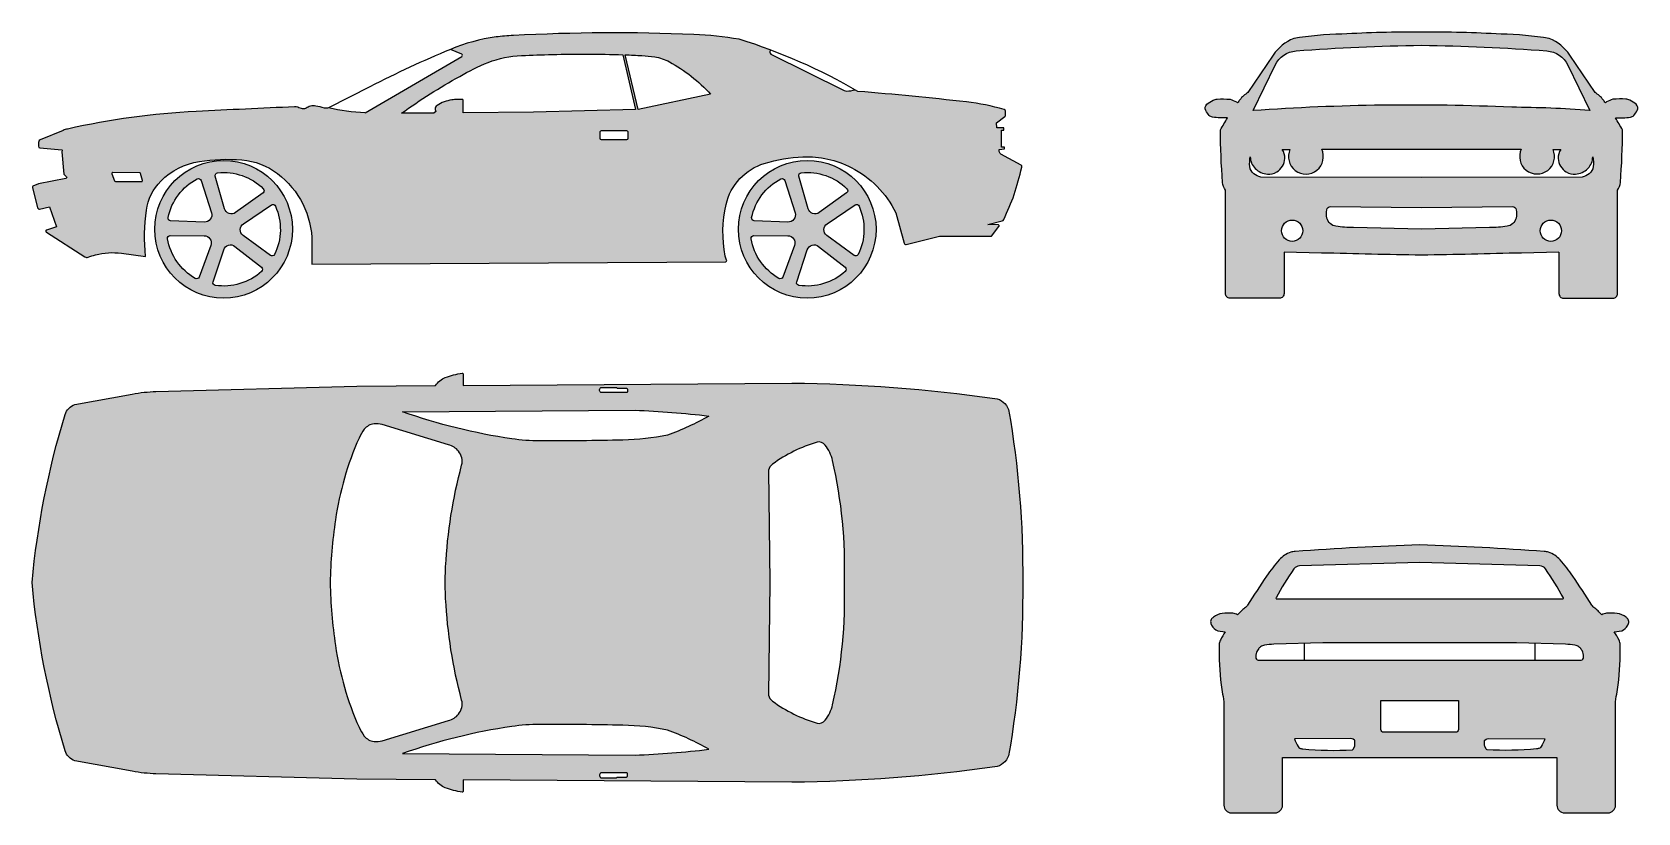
# Model space of a CAD drawing. Header units: metres. Extents: x 23259 to 40448, y -1247 to 8093.
# Drawn here: x 23470 to 31608, y 4000 to 7956 of the extents above; entities that cross this region are included whole.
import ezdxf

# ---------------------------------------------------------------- set-up
doc = ezdxf.new("R2010")
doc.units = ezdxf.units.M
doc.layers.add('dwgmodels.com', color=250, linetype='Continuous')
doc.layers.add('hatch_dwgmodels.com', color=250, linetype='Continuous', lineweight=13)

msp = doc.modelspace()

# ---------------------------------------------------------------- hatches: boundary and pattern name
at = {"layer": 'hatch_dwgmodels.com'}
h = msp.add_hatch(color=256, dxfattribs=at)
h.dxf.hatch_style = 1
h.paths.add_polyline_path([(27056.8, 7213.7, -0.130902), (27180.7, 7290.7, -0.063268), (27376.5, 7324.1, -0.129962), (27620.9, 7270.6, -0.160686), (27846.9, 7041.2), (27890, 6884.1, 0.352362), (27898.8, 6880), (28068.1, 6921.5), (28332.6, 6921.5), (28369.6, 6970.8, 0.688202), (28364.1, 6979.5), (28313.1, 6981.4), (28386.8, 6999.5, 0.22182), (28395.1, 7006.7, 0.008406), (28447.6, 7132.7, -0.004974), (28486.3, 7271.3, 0.352176), (28481.5, 7282.7), (28379.8, 7338.2, -0.249957), (28371, 7351.4), (28370, 7361.9), (28397.7, 7364.5), (28397.7, 7373.3), (28382.1, 7373.3), (28382.1, 7458.8), (28394.1, 7458.8), (28394.1, 7470.4), (28359.5, 7470.4), (28357, 7497), (28400.2, 7529.3, 0.223737), (28403.1, 7535.5), (28403.1, 7555.6, 0.328684), (28396.8, 7563.8, 0.042982), (28204.8, 7602.4, 0.007706), (27654.8, 7656, 0.001373), (27640.7, 7664.1, -0.067233), (27598.1, 7657.2, -0.122626), (27584.8, 7660.2), (27215.5, 7844, -0.35127), (27208.9, 7854.8), (27210.4, 7866.2, 0.014031), (27053.9, 7919.9, 0.030654), (26823.4, 7944, 0.024241), (25908.8, 7938.7, 0.026874), (25820.9, 7931.6, 0.065616), (25589.8, 7868.8), (25646.1, 7845.2, -0.662725), (25647.7, 7833.1), (25156.7, 7546.8, -0.047342), (24972.2, 7572.3, -0.14963), (24951.1, 7571.4, 0.010697), (24908, 7581.8, 0.128393), (24880, 7580.7, 0.072993), (24859.7, 7571.1, -0.19732), (24841.1, 7567.4, -0.051308), (24815.8, 7575.1, 0.111155), (24800.5, 7577.8, 0.001027), (24301.8, 7554.2, 0.043691), (23642.7, 7463.4, 0.035405), (23626.8, 7458.1), (23507.3, 7408.5, 0.222217), (23503.7, 7402.4, 0.021181), (23502.3, 7377.5, 0.393099), (23509.9, 7369), (23617.9, 7359.7, -0.713644), (23622.3, 7354.5, 0.156639), (23621, 7348.8), (23630.2, 7235.7), (23642.2, 7225.1, -0.743687), (23641.1, 7214.8), (23502.8, 7188.2), (23473.3, 7175.3, 0.287414), (23471.4, 7169.1), (23498.6, 7065, 0.377099), (23508, 7059.8), (23557.6, 7070.5), (23593.3, 6969.3), (23541.2, 6952.5, 0.23957), (23539.4, 6948.9, 0.256169), (23543.2, 6942.1), (23740.4, 6815.9, 0.21562), (23753.6, 6815.2, -0.029085), (23791.3, 6827.5, -0.097421), (23922.9, 6835.9), (24045.5, 6819.8, -0.060687), (24049.4, 7053.7, -0.162584), (24122.6, 7201.4, -0.159678), (24317.5, 7300.7, -0.058971), (24533, 7308.7, -0.142932), (24713.4, 7239.8, -0.23317), (24888.4, 6889.9), (24888.4, 6779.9), (26985.8, 6792.9, 0.501336), (26989.6, 6800.6, -0.06975), (26982.4, 6821.5, -0.104305), (26987.1, 7083.1, -0.132976)])
h.paths.add_polyline_path([(25654.6, 7547.5), (25654.8, 7610.7, 0.413668), (25650.2, 7615.3), (25622.5, 7615.4, 0.020479), (25597.2, 7612.5, 0.100081), (25521.9, 7585, 0.308492), (25512.8, 7564.5, 0.087108), (25516.8, 7553.3), (25506.6, 7546.2), (25342.6, 7544.8, -0.030872), (25636.8, 7732.1, -0.029061), (25781.1, 7802.5, -0.082046), (25950.1, 7837.5, -0.00305), (26106, 7842.8, -0.015829), (26463.5, 7841.5), (26528, 7563.3), (26010.9, 7550.6)], flags=16)
h.paths.add_polyline_path([(26346.6, 7419.3), (26346.6, 7448.6, -0.414214), (26353.5, 7455.4), (26484.6, 7455.4, -0.414214), (26491.4, 7448.6), (26491.4, 7419.3, -0.414214), (26484.6, 7412.5), (26353.5, 7412.5, -0.414214)], flags=16)
h.paths.add_polyline_path([(26540.7, 7564.8), (26475.2, 7841.1, -0.003776), (26560.4, 7837.3, -0.023933), (26625.1, 7830.7, -0.089112), (26699.7, 7805.6, -0.080357), (26908.5, 7642.1)], flags=16)
h.paths.add_polyline_path([(24029.4, 7204.7, -0.494264), (24025, 7199), (23889, 7199.4), (23874.7, 7238.7, -0.523229), (23879, 7244.8), (24018.9, 7243.6)], flags=16)
h.paths.add_polyline_path([(24091.4, 6957.3, 1), (24789.2, 6957.3, 1)])
h.paths.add_polyline_path([(24444.9, 7061.5), (24398.4, 7226.2, -0.464811), (24410.1, 7243.4, -0.223829), (24641.8, 7162.8, -0.465307), (24640.2, 7141.9), (24501.2, 7041.8, -0.520591)], flags=16)
h.paths.add_polyline_path([(24342.7, 6993.8), (24171.7, 7000.5, -0.464811), (24158.9, 7017, -0.223829), (24307.2, 7212.4, -0.465307), (24326.5, 7204.4), (24378.8, 7041.3, -0.520591)], flags=16)
h.paths.add_polyline_path([(24540.8, 6985.2), (24683.1, 7080.3, -0.464811), (24703.1, 7074.5, -0.223829), (24698, 6829.2, -0.465307), (24677.7, 6824.3), (24539.5, 6925.6, -0.520591)], flags=16)
h.paths.add_polyline_path([(24375.5, 6875.7), (24316.2, 6715.2, -0.464811), (24296.6, 6708.1, -0.223829), (24156.6, 6909.5, -0.465307), (24170.1, 6925.4), (24341.5, 6924.7, -0.520591)], flags=16)
h.paths.add_polyline_path([(24497.9, 6870.4), (24632.3, 6764.5, -0.464811), (24633, 6743.6, -0.223829), (24398.1, 6672.7, -0.465307), (24387.2, 6690.5), (24440.8, 6853.2, -0.520591)], flags=16)
h.paths.add_polyline_path([(27049.1, 6957.3, 1), (27746.9, 6957.3, 1)])
h.paths.add_polyline_path([(27300.3, 6993.8), (27129.3, 7000.5, -0.464811), (27116.5, 7017, -0.223829), (27264.8, 7212.4, -0.465307), (27284.1, 7204.4), (27336.4, 7041.3, -0.520591)], flags=16)
h.paths.add_polyline_path([(27402.5, 7061.5), (27356, 7226.2, -0.464811), (27367.7, 7243.4, -0.223829), (27599.4, 7162.8, -0.465307), (27597.8, 7141.9), (27458.8, 7041.8, -0.520591)], flags=16)
h.paths.add_polyline_path([(27333.1, 6875.7), (27273.8, 6715.2, -0.464811), (27254.2, 6708.1, -0.223829), (27114.2, 6909.5, -0.465307), (27127.8, 6925.4), (27299.1, 6924.7, -0.520591)], flags=16)
h.paths.add_polyline_path([(27498.4, 6985.2), (27640.7, 7080.3, -0.464811), (27660.7, 7074.5, -0.223829), (27655.6, 6829.2, -0.465307), (27635.3, 6824.3), (27497.1, 6925.6, -0.520591)], flags=16)
h.paths.add_polyline_path([(27455.5, 6870.4), (27589.9, 6764.5, -0.464811), (27590.6, 6743.6, -0.223829), (27355.7, 6672.7, -0.465307), (27344.8, 6690.5), (27398.4, 6853.2, -0.520591)], flags=16)
h = msp.add_hatch(color=256, dxfattribs=at)
h.dxf.hatch_style = 1
h.paths.add_polyline_path([(31493.9, 7521.4, 0.036844), (31569.8, 7525.5, 0.180772), (31586.8, 7534.5, 0.051711), (31604.1, 7558.5, 0.34893), (31599.3, 7590.3, 0.087755), (31567.4, 7610.9, 0.059961), (31546.5, 7616.9, 0.027077), (31481.1, 7616.1, 0.045431), (31449.2, 7602.5, 0.015034), (31442.8, 7597.6, 0.003268), (31431.4, 7613.4, 0.106659), (31390.4, 7649.7), (31262.5, 7840.2, 0.150502), (31158.8, 7924.1, 0.034806), (30915.2, 7946.1, 0.015498), (30511, 7956, 0.015498), (30106.9, 7946.1, 0.034806), (29863.2, 7924.1, 0.150502), (29759.6, 7840.2), (29631.7, 7649.7, 0.106659), (29590.7, 7613.4, 0.003268), (29579.2, 7597.6, 0.015034), (29572.9, 7602.5, 0.045431), (29541, 7616.1, 0.027077), (29475.6, 7616.9, 0.059961), (29454.7, 7610.9, 0.087755), (29422.7, 7590.3, 0.34893), (29417.9, 7558.5, 0.051711), (29435.2, 7534.5, 0.180772), (29452.3, 7525.5, 0.036844), (29528.2, 7521.4, 0.011857), (29492.1, 7460.5, 0.020025), (29503.2, 7194.7, 0.134663), (29517.7, 7154.8), (29517.7, 6631.2, 0.414214), (29540.5, 6608.4), (29791.8, 6608.4, 0.414214), (29814.6, 6631.2), (29814.6, 6841.8), (30003.9, 6836.9, 0.001527), (30511, 6825.6, 0.001527), (31018.2, 6836.9), (31207.5, 6841.8), (31207.5, 6631.2, 0.414214), (31230.3, 6608.4), (31481.6, 6608.4, 0.414214), (31504.3, 6631.2), (31504.3, 7154.8, 0.134663), (31518.9, 7194.7, 0.020025), (31529.9, 7460.5, 0.011857)])
h.paths.add_polyline_path([(29658.1, 7558.4), (29769.3, 7788.1, -0.268217), (29875.5, 7860.9, -0.016201), (30511, 7889.3, -0.016201), (31146.6, 7860.9, -0.265302), (31252.1, 7789.4), (31364, 7558.4, 0.01963), (30968.3, 7575.3, 0.029083)], flags=16)
h.paths.add_polyline_path([(30511, 7363.3), (31016.9, 7363.3, 1.55686), (31177.5, 7361.3), (31217.3, 7360.7, 0.17995), (31203.5, 7316.3, 0.247979), (31244.9, 7247.4, 0.156581), (31291.5, 7236.3, 0.178752), (31354.4, 7265.2, 0.200271), (31378.6, 7323.9, -0.080198), (31381.1, 7274.6, -0.198256), (31361.2, 7238.3, -0.126787), (31325.3, 7222), (30511, 7218.8), (29696.7, 7222, -0.126787), (29660.9, 7238.3, -0.198256), (29641, 7274.6, -0.080198), (29643.5, 7323.9, 0.200271), (29667.7, 7265.2, 0.178752), (29730.5, 7236.3, 0.156581), (29777.2, 7247.4, 0.247979), (29818.6, 7316.3, 0.17995), (29804.8, 7360.7), (29844.3, 7360.7, 1.551538), (30005.2, 7363.3)], flags=16)
h.paths.add_polyline_path([(30511, 7354.7), (30964, 7354.7, -0.255759), (30975.7, 7349, -0.156759), (30983.2, 7325.1), (30982.7, 7272.6, -0.082838), (30979.2, 7259.7, -0.29281), (30938.4, 7233.5), (30511, 7233.2), (30083.6, 7233.5, -0.29281), (30042.9, 7259.7, -0.082838), (30039.4, 7272.6), (30038.9, 7325.1, -0.156759), (30046.3, 7349, -0.23246), (30056.8, 7354.7)], flags=0)
h.paths.add_polyline_path([(30488.8, 7294.8, -0.414214), (30473.3, 7279.4), (30048.5, 7279.4, 0.188484), (30058.8, 7254.8, 0.205307), (30078.4, 7246.7), (30489.1, 7243.2, 0.416705), (30498.3, 7252.3), (30498.3, 7339, 0.414033), (30489.2, 7348.1), (30058.9, 7348.4, 0.258275), (30049.9, 7334.8, 0.01098), (30048.6, 7311.4), (30473.3, 7311.3, -0.414169), (30488.8, 7295.8)], flags=0)
h.paths.add_polyline_path([(30533.3, 7295.8, -0.414169), (30548.7, 7311.3), (30973.5, 7311.4, 0.01098), (30972.2, 7334.8, 0.258275), (30963.2, 7348.4), (30532.9, 7348.1, 0.414033), (30523.8, 7339), (30523.8, 7252.3, 0.416705), (30532.9, 7243.2), (30944.7, 7246.7, 0.19542), (30963.2, 7254.8, 0.188484), (30973.6, 7279.4), (30548.7, 7279.4, -0.414214), (30533.3, 7294.8)], flags=0)
h.paths.add_polyline_path([(30511, 7067.3), (30971.9, 7071.9, -0.361419), (30991.1, 7056.2, -0.10892), (30990.1, 7014, -0.303015), (30944.4, 6972.1, -0.044064), (30856.3, 6966.4), (30511, 6958.2), (30165.8, 6966.4, -0.044064), (30077.6, 6972.1, -0.303015), (30031.9, 7014, -0.10892), (30030.9, 7056.2, -0.361419), (30050.2, 7071.9)], flags=16)
h.paths.add_polyline_path([(29909.5, 6949.7, -1), (29801.6, 6949.7, -1)], flags=16)
h.paths.add_polyline_path([(31220.5, 6949.7, -1), (31112.6, 6949.7, -1)], flags=16)
h.paths.add_polyline_path([(30983.2, 7325.1, 0.156759), (30975.7, 7349, 0.255759), (30964, 7354.7), (30511, 7354.7), (30056.8, 7354.7, 0.23246), (30046.3, 7349, 0.156759), (30038.9, 7325.1), (30039.4, 7272.6, 0.082838), (30042.9, 7259.7, 0.29281), (30083.6, 7233.5), (30511, 7233.2), (30938.4, 7233.5, 0.29281), (30979.2, 7259.7, 0.082838), (30982.7, 7272.6)], flags=0)
h.paths.add_polyline_path([(30473.3, 7279.4, 0.423644), (30488.8, 7295.3, 0.423599), (30473.3, 7311.3), (30048.6, 7311.4, -0.01098), (30049.9, 7334.8, -0.258275), (30058.9, 7348.4), (30489.2, 7348.1, -0.414033), (30498.3, 7339), (30498.3, 7252.3, -0.416705), (30489.1, 7243.2), (30078.4, 7246.7, -0.205307), (30058.8, 7254.8, -0.188484), (30048.5, 7279.4)], flags=0)
h.paths.add_polyline_path([(30523.8, 7339, -0.414033), (30532.9, 7348.1), (30963.2, 7348.4, -0.258275), (30972.2, 7334.8, -0.01098), (30973.5, 7311.4), (30548.7, 7311.3, 0.423599), (30533.3, 7295.3, 0.423644), (30548.7, 7279.4), (30973.6, 7279.4, -0.188484), (30963.2, 7254.8, -0.205307), (30943.6, 7246.7), (30532.9, 7243.2, -0.416705), (30523.8, 7252.3)], flags=0)
h.paths.add_polyline_path([(30983.2, 7325.1, 0.156759), (30975.7, 7349, 0.23246), (30965.2, 7354.7), (30511, 7354.7), (30056.8, 7354.7, 0.23246), (30046.3, 7349, 0.156759), (30038.9, 7325.1), (30039.4, 7272.6, 0.082838), (30042.9, 7259.7, 0.29281), (30083.6, 7233.5), (30511, 7233.2), (30938.4, 7233.5, 0.29281), (30979.2, 7259.7, 0.082838), (30982.7, 7272.6)], flags=0)
h.paths.add_polyline_path([(30973.6, 7279.4, -0.188484), (30963.2, 7254.8, -0.205307), (30943.6, 7246.7), (30532.9, 7243.2, -0.416705), (30523.8, 7252.3), (30523.8, 7339, -0.414033), (30532.9, 7348.1), (30963.2, 7348.4, -0.258275), (30972.2, 7334.8, -0.01098), (30973.5, 7311.4), (30548.7, 7311.3, 0.414169), (30533.3, 7295.8), (30533.3, 7294.8, 0.414214), (30548.7, 7279.4)], flags=0)
h.paths.add_polyline_path([(30498.3, 7252.3, -0.416705), (30489.1, 7243.2), (30078.4, 7246.7, -0.205307), (30058.8, 7254.8, -0.188484), (30048.5, 7279.4), (30473.3, 7279.4, 0.414214), (30488.8, 7294.8), (30488.8, 7295.8, 0.414169), (30473.3, 7311.3), (30048.6, 7311.4, -0.01098), (30049.9, 7334.8, -0.258275), (30058.9, 7348.4), (30489.2, 7348.1, -0.414033), (30498.3, 7339)], flags=0)
h = msp.add_hatch(color=256, dxfattribs=at)
h.dxf.hatch_style = 1
h.paths.add_polyline_path([(28418.6, 6043.9, 0.2779), (28348.9, 6100.3, 0.031278), (27319.7, 6178.2), (25655.3, 6166), (25654.9, 6223.1, 0.452465), (25649.8, 6227.6, 0.056531), (25563.8, 6205.8, 0.168579), (25514.8, 6165), (25115.5, 6162.1), (24097.8, 6135.1, 0.038174), (23977.7, 6122.5), (23687, 6069.3, 0.240132), (23637.6, 6018.3, 0.05215), (23470.1, 5166.6, 0.05215), (23637.6, 4314.8, 0.240132), (23687, 4263.8), (23977.7, 4210.6, 0.039135), (24100.8, 4197.9), (25115.5, 4171.1), (25514.8, 4168.1, 0.168579), (25563.8, 4127.3, 0.056531), (25649.8, 4105.5, 0.452465), (25654.9, 4110), (25655.3, 4167.1), (27319.7, 4154.9, 0.031278), (28348.9, 4232.8, 0.2779), (28418.6, 4289.2, 0.045202), (28490.1, 5166.6, 0.045202)])
h.paths.add_polyline_path([(25007.2, 5485.2, -0.068096), (25127, 5899.1, -0.070459), (25153.4, 5943.8, -0.198716), (25202.8, 5971.1, -0.102193), (25244.6, 5967.2), (25580.1, 5865.3, -0.154428), (25631, 5832.9, -0.243933), (25646.7, 5761.9, 0.052071), (25565.6, 5247.3), (25563.6, 5166.6), (25565.6, 5085.8, 0.052071), (25646.7, 4571.3, -0.243933), (25631, 4500.2, -0.154428), (25580.1, 4467.8), (25244.6, 4365.9, -0.102193), (25202.8, 4362, -0.198716), (25153.4, 4389.3, -0.070459), (25127, 4434, -0.068096), (25007.2, 4847.9, -0.030531), (24980.1, 5166.6, -0.030531)], flags=16)
h.paths.add_polyline_path([(25346.9, 6032.6), (26525.3, 6040.2, -0.020869), (26899.6, 6010.9, -0.040005), (26690.5, 5913.5, -0.044987), (26464.3, 5889.1, -0.006348), (26042.6, 5884.8, -0.035931), (25901, 5895.3, -0.048531)], flags=16)
h.paths.add_polyline_path([(25346.9, 4300.5, -0.048531), (25901, 4437.8, -0.035931), (26042.6, 4448.3, -0.006348), (26464.3, 4444, -0.044987), (26690.5, 4419.7, -0.040005), (26899.6, 4322.2, -0.020869), (26525.3, 4292.9)], flags=16)
h.paths.add_polyline_path([(26345.6, 6140.9), (26345.6, 6144.3, -0.414214), (26356.9, 6155.7), (26430.8, 6155.7), (26434.6, 6151.4), (26486.6, 6151.4), (26486.6, 6129.5), (26434.6, 6129.5), (26356.9, 6129.5, -0.414214)], flags=16)
h.paths.add_polyline_path([(26356.9, 4203.6), (26434.6, 4203.6), (26486.6, 4203.6), (26486.6, 4181.8), (26434.6, 4181.8), (26430.8, 4177.4), (26356.9, 4177.4, -0.414214), (26345.6, 4188.8), (26345.6, 4192.2, -0.414214)], flags=16)
h.paths.add_polyline_path([(27201.3, 5736.9, -0.173155), (27221.9, 5766.8, -0.082789), (27447.9, 5878.8, -0.276001), (27488.4, 5863.9, -0.114028), (27526.6, 5785.3, -0.064706), (27586.4, 5166.6, -0.064706), (27526.6, 4547.8, -0.114028), (27488.4, 4469.2, -0.276001), (27447.9, 4454.3, -0.082789), (27221.9, 4566.3, -0.173155), (27201.3, 4596.2), (27208.8, 5166.6)], flags=16)
h = msp.add_hatch(color=256, dxfattribs=at)
h.dxf.hatch_style = 1
h.paths.add_polyline_path([(31547.5, 4991.4, 0.132094), (31502.3, 5010.5, 0.059234), (31449.3, 5011.4, 0.10653), (31424.6, 5003.5, 0.012527), (31405.5, 5023.9, 0.051836), (31389.4, 5037.2, -0.105794), (31373.7, 5053.2, 0.007679), (31277.5, 5200.2, 0.033162), (31213.6, 5282.4, 0.13288), (31155.2, 5320.5, 0.060799), (31133.2, 5324.8, 0.009918), (30501.8, 5357.8, 0.009918), (29870.5, 5324.8, 0.060799), (29848.5, 5320.5, 0.13288), (29790.1, 5282.4, 0.033162), (29726.2, 5200.2, 0.007679), (29630, 5053.2, -0.105794), (29614.3, 5037.2, 0.051836), (29598.2, 5023.9, 0.012527), (29579, 5003.5, 0.10653), (29554.4, 5011.4, 0.059234), (29501.3, 5010.5, 0.132094), (29456.1, 4991.4, 0.085487), (29445.2, 4979.4, 0.143323), (29442.4, 4969.7, 0.13127), (29447.5, 4950.6, 0.149426), (29478.3, 4921.9), (29516.1, 4918.2, 0.015923), (29491.7, 4875.8, 0.120337), (29485.5, 4851.2, 0.029594), (29495.4, 4648.4, 0.029206), (29503.2, 4602, -0.053381), (29509.4, 4549.4), (29509.4, 4038.7, 0.414214), (29548.1, 4000), (29768, 4000, 0.414214), (29806.7, 4038.7), (29806.7, 4281.4), (31197, 4281.4), (31197, 4038.7, 0.414214), (31235.7, 4000), (31455.5, 4000, 0.414214), (31494.2, 4038.7), (31494.2, 4549.4, -0.053381), (31500.4, 4602, 0.029206), (31508.2, 4648.4, 0.029594), (31518.2, 4851.2, 0.120337), (31511.9, 4875.8, 0.015923), (31487.6, 4918.2), (31525.4, 4921.9, 0.149426), (31556.1, 4950.6, 0.13127), (31561.3, 4969.7, 0.143323), (31558.4, 4979.4, 0.085487)])
h.paths.add_polyline_path([(29776.9, 5084.8, -0.578), (29774, 5089.8, -0.031659), (29864.6, 5236.4, -0.232742), (29892.9, 5251.8), (30501.8, 5267.9), (31109.8, 5251.8, -0.239631), (31139.1, 5236.4, -0.031659), (31229.6, 5089.8, -0.578), (31226.8, 5084.8), (30501.8, 5084.8)], flags=16)
h.paths.add_polyline_path([(30010.7, 4860.9), (30501.8, 4860.9), (30993, 4860.9), (31240.6, 4854.2, -0.027517), (31288.7, 4849.3, -0.148095), (31308.3, 4841.5, -0.07262), (31320.3, 4828.7, -0.10055), (31332.8, 4799.8), (31332.8, 4788.7, -0.392817), (31319.5, 4774.4, -0.018402), (31313.6, 4774.2), (31086.9, 4774.2), (29916.8, 4774.2), (29690.1, 4774.2, -0.018402), (29684.1, 4774.4, -0.392817), (29670.8, 4788.7), (29670.8, 4799.8, -0.10055), (29683.3, 4828.7, -0.07262), (29695.4, 4841.5, -0.148095), (29714.9, 4849.3, -0.027517), (29763.1, 4854.2)], flags=16)
h.paths.add_polyline_path([(29868.2, 4376), (30153.6, 4376.9, -0.155286), (30165.4, 4373.2), (30171.4, 4369, -0.244153), (30173.3, 4365.3), (30173.3, 4343, -0.099491), (30172.4, 4338.6), (30164.9, 4322.2, -0.231919), (30160.6, 4320.3, -0.040741), (29909.2, 4324.1, -0.098915), (29893.6, 4328.7, -0.133337), (29885.9, 4336, -0.068884)], flags=16)
h.paths.add_polyline_path([(30305.2, 4569.2), (30698.5, 4569.2), (30698.5, 4422.8, -0.414214), (30684.1, 4408.4), (30501.8, 4408.4), (30319.5, 4408.4, -0.414214), (30305.2, 4422.8)], flags=16)
h.paths.add_polyline_path([(30832.3, 4369), (30838.3, 4373.2, -0.155286), (30850.1, 4376.9), (31135.4, 4376, -0.068884), (31117.8, 4336, -0.133337), (31110.1, 4328.7, -0.098915), (31094.4, 4324.1, -0.040741), (30843.1, 4320.3, -0.231919), (30838.7, 4322.2), (30831.5, 4338, -0.114935), (30830.4, 4343), (30830.4, 4365.3, -0.244153)], flags=16)

# ---------------------------------------------------------------- linework, layer by layer
at = {"layer": 'dwgmodels.com', "color": 0}
for points in [[(28313.1, 6981.4), (28385.7, 6999.2, 0.245947), (28395.1, 7006.7, 0.008406), (28447.6, 7132.7, -0.004974), (28486.3, 7271.3, 0.352176), (28481.5, 7282.7), (28379.7, 7338.2, -0.247973), (28371, 7351.4), (28370, 7361.9), (28397.7, 7364.5), (28397.7, 7373.3), (28382.1, 7373.3), (28382.1, 7458.8), (28394.1, 7458.8), (28394.1, 7470.4), (28359.5, 7470.4), (28357, 7497), (28400.2, 7529.3, 0.223737), (28403.1, 7535.5), (28403.1, 7555.3, 0.337674), (28396.8, 7563.8, 0.042982), (28204.8, 7602.4, 0.007706), (27654.8, 7656, 0.0558), (27053.9, 7919.9, 0.030654), (26823.4, 7944, 0.024241), (25908.8, 7938.7, 0.026874), (25820.9, 7931.6, 0.065616), (25589.8, 7868.8, 0.019037), (25182.2, 7679.6), (24972.2, 7572.3, -0.14963), (24951.1, 7571.4, 0.010697), (24908, 7581.8, 0.128393), (24880, 7580.7, 0.072993), (24859.7, 7571.1, -0.19732), (24841.1, 7567.4, -0.051308), (24815.8, 7575.1, 0.111155), (24800.5, 7577.8, 0.001027), (24301.8, 7554.2, 0.043251), (23649.2, 7464.9, 0.049606), (23626.8, 7458.1), (23510.5, 7409.8, 0.33259), (23503.7, 7402.4, 0.021181), (23502.3, 7377.5, 0.393099), (23509.9, 7369), (23621, 7359.4, -0.413982), (23622.3, 7354.5, 0.156639), (23621, 7348.8), (23630.2, 7235.7), (23644.8, 7222.8, -0.512466), (23641.1, 7214.8), (23502.8, 7188.2), (23473.3, 7175.3, 0.287414), (23471.4, 7169.1), (23498.2, 7066.4, 0.427487), (23508, 7059.8), (23557.6, 7070.5), (23593.3, 6969.3), (23543.8, 6953.3, 0.41468), (23539.4, 6948.9, 0.256169), (23543.2, 6942.1), (23737.9, 6817.5, 0.265157), (23753.6, 6815.2, -0.029085), (23791.3, 6827.5, -0.097421), (23922.9, 6835.9), (24045.5, 6819.8, -0.060687), (24049.4, 7053.7, -0.162584), (24122.6, 7201.4, -0.159678), (24317.5, 7300.7, -0.058971), (24533, 7308.7, -0.142932), (24713.4, 7239.8, -0.23317), (24888.4, 6889.9), (24888.4, 6779.9), (26985.8, 6792.9, 0.501336), (26989.6, 6800.6, -0.06975), (26982.4, 6821.5, -0.104305), (26987.1, 7083.1, -0.132976), (27056.8, 7213.7, -0.130902), (27180.7, 7290.7, -0.063268), (27376.5, 7324.1, -0.129962), (27620.9, 7270.6, -0.160686), (27846.9, 7041.2), (27889.2, 6886.9, 0.462085), (27898.8, 6880), (28068.1, 6921.5), (28332.6, 6921.5), (28369.6, 6970.8, 0.528091), (28366.7, 6979.4)], [(25516.8, 7553.3), (25506.6, 7546.2), (25342.6, 7544.8, -0.030872), (25636.8, 7732.1, -0.029061), (25781.1, 7802.5, -0.082046), (25950.1, 7837.5, -0.00305), (26106, 7842.8, -0.015829), (26463.5, 7841.5), (26528, 7563.3), (26010.9, 7550.6), (25654.6, 7547.5), (25654.8, 7610.7, 0.413668), (25650.2, 7615.3), (25622.5, 7615.4, 0.020479), (25597.2, 7612.5, 0.100081), (25521.9, 7585, 0.308492), (25512.8, 7564.5, 0.087108)], [(26475.2, 7841.1, -0.003776), (26560.4, 7837.3, -0.023933), (26625.1, 7830.7, -0.089112), (26699.7, 7805.6, -0.080357), (26908.5, 7642.1), (26540.7, 7564.8)], [(30968.3, 7575.3, 0.029083), (29658.1, 7558.4), (29769.9, 7789.4, -0.265302), (29875.5, 7860.9, -0.016201), (30511, 7889.3, -0.016201), (31146.6, 7860.9, -0.265302), (31252.1, 7789.4), (31364, 7558.4, 0.01963), (30968.3, 7575.3), (30968.3, 7575.3)], [(26484.6, 7455.4), (26353.5, 7455.4, 0.414214), (26346.6, 7448.6), (26346.6, 7419.3, 0.414214), (26353.5, 7412.5), (26484.6, 7412.5, 0.414214), (26491.4, 7419.3), (26491.4, 7448.6, 0.414214)], [(23892.2, 7199.4), (24025, 7199, 0.494264), (24029.4, 7204.7), (24019.8, 7240.3, 0.336905), (24015.5, 7243.6), (23879, 7244.8, 0.523229), (23874.7, 7238.7), (23887.9, 7202.4, 0.314526)], [(24444.9, 7061.5), (24398.4, 7226.2, -0.464811), (24410.1, 7243.4, -0.223829), (24641.8, 7162.8, -0.465307), (24640.2, 7141.9), (24501.2, 7041.8, -0.520591)], [(27402.5, 7061.5), (27356, 7226.2, -0.464811), (27367.7, 7243.4, -0.223829), (27599.4, 7162.8, -0.465307), (27597.8, 7141.9), (27458.8, 7041.8, -0.520591)], [(24342.7, 6993.8), (24171.7, 7000.5, -0.464811), (24158.9, 7017, -0.223829), (24307.2, 7212.4, -0.465307), (24326.5, 7204.4), (24378.8, 7041.3, -0.520591)], [(27300.3, 6993.8), (27129.3, 7000.5, -0.464811), (27116.5, 7017, -0.223829), (27264.8, 7212.4, -0.465307), (27284.1, 7204.4), (27336.4, 7041.3, -0.520591)], [(24540.8, 6985.2), (24683.1, 7080.3, -0.464811), (24703.1, 7074.5, -0.223829), (24698, 6829.2, -0.465307), (24677.7, 6824.3), (24539.5, 6925.6, -0.520591)], [(27498.4, 6985.2), (27640.7, 7080.3, -0.464811), (27660.7, 7074.5, -0.223829), (27655.6, 6829.2, -0.465307), (27635.3, 6824.3), (27497.1, 6925.6, -0.520591)], [(30511, 6958.2), (30165.8, 6966.4, -0.044064), (30077.6, 6972.1, -0.303015), (30031.9, 7014, -0.10892), (30030.9, 7056.2, -0.361419), (30050.2, 7071.9), (30511, 7067.3), (30971.9, 7071.9, -0.361419), (30991.1, 7056.2, -0.10892), (30990.1, 7014, -0.303015), (30944.4, 6972.1, -0.044064), (30856.3, 6966.4)], [(24375.5, 6875.7), (24316.2, 6715.2, -0.464811), (24296.6, 6708.1, -0.223829), (24156.6, 6909.5, -0.465307), (24170.1, 6925.4), (24341.5, 6924.7, -0.520591)], [(27333.1, 6875.7), (27273.8, 6715.2, -0.464811), (27254.2, 6708.1, -0.223829), (27114.2, 6909.5, -0.465307), (27127.8, 6925.4), (27299.1, 6924.7, -0.520591)], [(24497.9, 6870.4), (24632.3, 6764.5, -0.464811), (24633, 6743.6, -0.223829), (24398.1, 6672.7, -0.465307), (24387.2, 6690.5), (24440.8, 6853.2, -0.520591)], [(27455.5, 6870.4), (27589.9, 6764.5, -0.464811), (27590.6, 6743.6, -0.223829), (27355.7, 6672.7, -0.465307), (27344.8, 6690.5), (27398.4, 6853.2, -0.520591)], [(25655.3, 6166), (27319.7, 6178.2, -0.031278), (28348.9, 6100.3, -0.2779), (28418.6, 6043.9, -0.045202), (28490.1, 5166.6, -0.045202), (28418.6, 4289.2, -0.2779), (28348.9, 4232.8, -0.031278), (27319.7, 4154.9), (25655.3, 4167.1), (25654.9, 4110, -0.452465), (25649.8, 4105.5, -0.056531), (25563.8, 4127.3, -0.168579), (25514.8, 4168.1), (25115.5, 4171.1), (24097.8, 4198, -0.038174), (23977.7, 4210.6), (23687, 4263.8, -0.240132), (23637.6, 4314.8, -0.05215), (23470.1, 5166.6, -0.05215), (23637.6, 6018.3, -0.240132), (23687, 6069.3), (23977.7, 6122.5, -0.038174), (24097.8, 6135.1), (25115.5, 6162.1), (25514.8, 6165, -0.168579), (25563.8, 6205.8, -0.056531), (25649.8, 6227.6, -0.452465), (25654.9, 6223.1)], [(26434.6, 6129.5), (26356.9, 6129.5, -0.414214), (26345.6, 6140.9), (26345.6, 6144.3, -0.414214), (26356.9, 6155.7), (26429.8, 6155.7, -0.216193), (26431.5, 6154.9), (26434.6, 6151.4), (26482, 6151.4, -0.414214), (26486.6, 6146.8), (26486.6, 6134.1, -0.414214), (26482, 6129.5)], [(26899.6, 6010.9, -0.040005), (26690.5, 5913.5, -0.044987), (26464.3, 5889.1, -0.006348), (26042.6, 5884.8, -0.035931), (25901, 5895.3, -0.048531), (25346.9, 6032.6), (26525.3, 6040.2, -0.020869)], [(25563.6, 5166.6), (25565.6, 5247.3, -0.052071), (25646.7, 5761.9, 0.243933), (25631, 5832.9, 0.154428), (25580.1, 5865.3), (25244.6, 5967.2, 0.102193), (25202.8, 5971.1, 0.198716), (25153.4, 5943.8, 0.070459), (25127, 5899.1, 0.068096), (25007.2, 5485.2, 0.030531), (24980.1, 5166.6, 0.030531), (25007.2, 4847.9, 0.068096), (25127, 4434, 0.070459), (25153.4, 4389.3, 0.198716), (25202.8, 4362, 0.102193), (25244.6, 4365.9), (25580.1, 4467.8, 0.154428), (25631, 4500.2, 0.243933), (25646.7, 4571.3, -0.052071), (25565.6, 5085.8)], [(27586.4, 5166.6, 0.064706), (27526.6, 5785.3, 0.114028), (27488.4, 5863.9, 0.276001), (27447.9, 5878.8, 0.082789), (27221.9, 5766.8, 0.173155), (27201.3, 5736.9), (27208.8, 5166.6), (27201.3, 4596.2, 0.173155), (27221.9, 4566.3, 0.082789), (27447.9, 4454.3, 0.276001), (27488.4, 4469.2, 0.114028), (27526.6, 4547.8, 0.064706)], [(29579, 5003.5, 0.10653), (29554.4, 5011.4, 0.059234), (29501.3, 5010.5, 0.132094), (29456.1, 4991.4, 0.085487), (29445.2, 4979.4, 0.143323), (29442.4, 4969.7, 0.13127), (29447.5, 4950.6, 0.149426), (29478.3, 4921.9), (29516.1, 4918.2, 0.015923), (29491.7, 4875.8, 0.120337), (29485.5, 4851.2, 0.029594), (29495.4, 4648.4, 0.029206), (29503.2, 4602, -0.053381), (29509.4, 4549.4), (29509.4, 4038.7, 0.414214), (29548.1, 4000), (29768, 4000, 0.414214), (29806.7, 4038.7), (29806.7, 4281.4), (31197, 4281.4), (31197, 4038.7, 0.414214), (31235.7, 4000), (31455.5, 4000, 0.414214), (31494.2, 4038.7), (31494.2, 4549.4, -0.053381), (31500.4, 4602, 0.029206), (31508.2, 4648.4, 0.029594), (31518.2, 4851.2, 0.120337), (31511.9, 4875.8, 0.015923), (31487.6, 4918.2), (31525.4, 4921.9, 0.149426), (31556.1, 4950.6, 0.13127), (31561.3, 4969.7, 0.143323), (31558.4, 4979.4, 0.085487), (31547.5, 4991.4, 0.132094), (31502.3, 5010.5, 0.059234), (31449.3, 5011.4, 0.10653), (31424.6, 5003.5, 0.012527), (31405.5, 5023.9, 0.051836), (31389.4, 5037.2, -0.105794), (31373.7, 5053.2, 0.007679), (31277.5, 5200.2, 0.033162), (31213.6, 5282.4, 0.13288), (31155.2, 5320.5, 0.060799), (31133.2, 5324.8, 0.009918), (30501.8, 5357.8, 0.009918), (29870.5, 5324.8, 0.060799), (29848.5, 5320.5, 0.13288), (29790.1, 5282.4, 0.033162), (29726.2, 5200.2, 0.007679), (29630, 5053.2, -0.105794), (29614.3, 5037.2, 0.051836), (29598.2, 5023.9, 0.012527)], [(30501.8, 5267.9), (29892.9, 5251.8, 0.232742), (29864.6, 5236.4, 0.031703), (29773.9, 5089.5, 0.554497), (29776.9, 5084.8), (30501.8, 5084.8), (31226.8, 5084.8, 0.554497), (31229.8, 5089.5, 0.031703), (31139.1, 5236.4, 0.232742), (31110.8, 5251.8)], [(30305.2, 4569.2), (30698.5, 4569.2), (30698.5, 4422.8, -0.414214), (30684.1, 4408.4), (30501.8, 4408.4), (30319.5, 4408.4, -0.414214), (30305.2, 4422.8)], [(26899.6, 4322.2, 0.040005), (26690.5, 4419.7, 0.044987), (26464.3, 4444, 0.006348), (26042.6, 4448.3, 0.035931), (25901, 4437.8, 0.048531), (25346.9, 4300.5), (26525.3, 4292.9, 0.020869)], [(29868.2, 4376, 0.068884), (29885.9, 4336, 0.133337), (29893.6, 4328.7, 0.098915), (29909.2, 4324.1, 0.040741), (30160.6, 4320.3, 0.231919), (30164.9, 4322.2), (30172.4, 4338.6, 0.099491), (30173.3, 4343), (30173.3, 4365.3, 0.244153), (30171.4, 4369), (30165.4, 4373.2, 0.155286), (30153.6, 4376.9)], [(31135.4, 4376, -0.068884), (31117.8, 4336, -0.133337), (31110.1, 4328.7, -0.098915), (31094.4, 4324.1, -0.040741), (30843.1, 4320.3, -0.231919), (30838.7, 4322.2), (30831.2, 4338.6, -0.099491), (30830.4, 4343), (30830.4, 4365.3, -0.244153), (30832.3, 4369), (30838.3, 4373.2, -0.155286), (30850.1, 4376.9)], [(26434.6, 4203.6), (26356.9, 4203.6, 0.414214), (26345.6, 4192.2), (26345.6, 4188.8, 0.414214), (26356.9, 4177.4), (26429.8, 4177.4, 0.216193), (26431.5, 4178.2), (26434.6, 4181.8), (26482, 4181.8, 0.414214), (26486.6, 4186.3), (26486.6, 4199.1, 0.414214), (26482, 4203.6)]]:
    msp.add_lwpolyline(points, format="xyb", close=True, dxfattribs=at)
for points in [[(31442.8, 7597.6, 0.003268), (31431.4, 7613.4, 0.106659), (31390.4, 7649.7), (31262.5, 7840.2, 0.150502), (31158.8, 7924.1, 0.034806), (30915.2, 7946.1, 0.015498), (30511, 7956, 0.015498), (30106.9, 7946.1, 0.034806), (29863.2, 7924.1, 0.150502), (29759.6, 7840.2), (29631.7, 7649.7, 0.106659), (29590.7, 7613.4, 0.003268), (29579.2, 7597.6)], [(25157.2, 7547.1), (25647.7, 7833.1, 0.576688), (25647.6, 7844.6), (25589.8, 7868.8)], [(27210.4, 7866.2), (27208.9, 7854.8, 0.289861), (27213.5, 7845), (27584.8, 7660.2, 0.122626), (27598.1, 7657.2, 0.067233), (27640.7, 7664.1, -0.398498)], [(25156.7, 7546.8, -0.047342), (24972.2, 7572.3)], [(29528.2, 7521.4, -0.036844), (29452.3, 7525.5, -0.180772), (29435.2, 7534.5, -0.051711), (29417.9, 7558.5, -0.34893), (29422.7, 7590.3, -0.087755), (29454.7, 7610.9, -0.059961), (29475.6, 7616.9, -0.027077), (29541, 7616.1, -0.045431), (29572.9, 7602.5, -0.015034), (29579.2, 7597.6, -0.015034)], [(31493.9, 7521.4, 0.036844), (31569.8, 7525.5, 0.180772), (31586.8, 7534.5, 0.051711), (31604.1, 7558.5, 0.34893), (31599.3, 7590.3, 0.087755), (31567.4, 7610.9, 0.059961), (31546.5, 7616.9, 0.027077), (31481.1, 7616.1, 0.045431), (31449.2, 7602.5, 0.015034), (31442.8, 7597.6, 0.015034)], [(29492.1, 7460.5, -0.011857), (29528.2, 7521.4, -0.011857)], [(31529.9, 7460.5, 0.011857), (31493.9, 7521.4, 0.011857)], [(29814.6, 6841.8), (29814.6, 6631.2, -0.414214), (29791.8, 6608.4), (29540.5, 6608.4, -0.414214), (29517.7, 6631.2), (29517.7, 7154.8, -0.134663), (29503.2, 7194.7, -0.020025), (29492.1, 7460.5)], [(31207.5, 6841.8), (31207.5, 6631.2, 0.414214), (31230.3, 6608.4), (31481.6, 6608.4, 0.414214), (31504.3, 6631.2), (31504.3, 7154.8, 0.134663), (31518.9, 7194.7, 0.020025), (31529.9, 7460.5)], [(29844.5, 7361.3, 1.556717), (30005.2, 7363.3), (30006.3, 7363.3), (30511, 7363.3), (31015.8, 7363.3), (31016.9, 7363.3, 1.556717), (31177.5, 7361.3), (31217.3, 7360.7, 0.17995), (31203.5, 7316.3, 0.247979), (31244.9, 7247.4, 0.156581), (31291.5, 7236.3, 0.178752), (31354.4, 7265.2, 0.200271), (31378.6, 7323.9, -0.080198), (31381.1, 7274.6, -0.198256), (31361.2, 7238.3, -0.126787), (31325.3, 7222), (30511, 7218.8), (29696.7, 7222, -0.126787), (29660.9, 7238.3, -0.198256), (29641, 7274.6, -0.080198), (29643.5, 7323.9, 0.200271), (29667.7, 7265.2, 0.178752), (29730.5, 7236.3, 0.156581), (29777.2, 7247.4, 0.247979), (29818.6, 7316.3, 0.17995), (29804.8, 7360.7), (29843.3, 7360.7)], [(31207.5, 6841.8), (31018.2, 6836.9, -0.001527), (30511, 6825.6, -0.001527), (30003.9, 6836.9), (29814.6, 6841.8)], [(31086.9, 4774.2), (31313.6, 4774.2, 0.018402), (31319.5, 4774.4, 0.392817), (31332.8, 4788.7), (31332.8, 4799.8, 0.10055), (31320.3, 4828.7, 0.07262), (31308.3, 4841.5, 0.148095), (31288.7, 4849.3, 0.027517), (31240.6, 4854.2), (30993, 4860.9), (30501.8, 4860.9), (30010.7, 4860.9), (29763.1, 4854.2, 0.027517), (29714.9, 4849.3, 0.148095), (29695.4, 4841.5, 0.07262), (29683.3, 4828.7, 0.10055), (29670.8, 4799.8), (29670.8, 4788.7, 0.392817), (29684.1, 4774.4, 0.018402), (29690.1, 4774.2), (29916.8, 4774.2)]]:
    msp.add_lwpolyline(points, format="xyb", dxfattribs=at)
msp.add_lwpolyline([(29916.8, 4858.4), (29916.8, 4774.2), (31086.9, 4774.2), (31086.9, 4858.4)], dxfattribs=at)
for centre, radius in [((24440.3, 6957.3), 348.9), ((27398, 6957.3), 348.9), ((29855.6, 6949.7), 53.9), ((31166.5, 6949.7), 53.9)]:
    msp.add_circle(centre, radius, dxfattribs=at)

doc.saveas('drawing.dxf')
